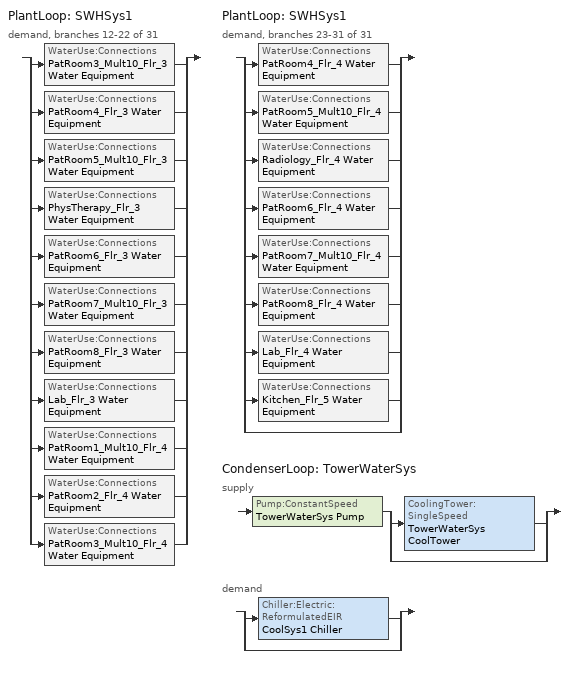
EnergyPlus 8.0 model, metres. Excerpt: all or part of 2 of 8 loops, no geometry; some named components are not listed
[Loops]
PlantLoop 'SWHSys1'
 demand, branches 12-22 of 31: split
  | WaterUse:Connections 'PatRoom3_Mult10_Flr_3 Water Equipment'
  | WaterUse:Connections 'PatRoom4_Flr_3 Water Equipment'
  | WaterUse:Connections 'PatRoom5_Mult10_Flr_3 Water Equipment'
  | WaterUse:Connections 'PhysTherapy_Flr_3 Water Equipment'
  | WaterUse:Connections 'PatRoom6_Flr_3 Water Equipment'
  | WaterUse:Connections 'PatRoom7_Mult10_Flr_3 Water Equipment'
  | WaterUse:Connections 'PatRoom8_Flr_3 Water Equipment'
  | WaterUse:Connections 'Lab_Flr_3 Water Equipment'
  | WaterUse:Connections 'PatRoom1_Mult10_Flr_4 Water Equipment'
  | WaterUse:Connections 'PatRoom2_Flr_4 Water Equipment'
  | WaterUse:Connections 'PatRoom3_Mult10_Flr_4 Water Equipment'
PlantLoop 'SWHSys1'
 demand, branches 23-31 of 31: split
  | WaterUse:Connections 'PatRoom4_Flr_4 Water Equipment'
  | WaterUse:Connections 'PatRoom5_Mult10_Flr_4 Water Equipment'
  | WaterUse:Connections 'Radiology_Flr_4 Water Equipment'
  | WaterUse:Connections 'PatRoom6_Flr_4 Water Equipment'
  | WaterUse:Connections 'PatRoom7_Mult10_Flr_4 Water Equipment'
  | WaterUse:Connections 'PatRoom8_Flr_4 Water Equipment'
  | WaterUse:Connections 'Lab_Flr_4 Water Equipment'
  | WaterUse:Connections 'Kitchen_Flr_5 Water Equipment'
  | bypass
CondenserLoop 'TowerWaterSys'
 supply: Pump:ConstantSpeed 'TowerWaterSys Pump' > split
  | CoolingTower:SingleSpeed 'TowerWaterSys CoolTower'
  | bypass
 demand: split
  | Chiller:Electric:ReformulatedEIR 'CoolSys1 Chiller'
  | bypass
[CoolingTower:SingleSpeed]
TowerWaterSys CoolTower: Design Water Flow Rate {m3/s}=AUTOSIZE; Design Air Flow Rate {m3/s}=AUTOSIZE; Fan Power at Design Air Flow Rate {W}=AUTOSIZE; U-Factor Times Area Value at Design Air Flow Rate {W/K}=AUTOSIZE; Air Flow Rate in Free Convection Regime {m3/s}=AUTOSIZE; U-Factor Times Area Value at Free Convection Air Flow Rate {W/K}=AUTOSIZE; Performance Input Method=UFactorTimesAreaAndDesignWaterFlowRate; Evaporation Loss Mode=SaturatedExit; Drift Loss Percent {percent}=0.008; Blowdown Calculation Mode=ConcentrationRatio; Blowdown Concentration Ratio=3; Capacity Control=FanCycling; Sizing Factor=1
[Pump:ConstantSpeed]
TowerWaterSys Pump: Rated Flow Rate {m3/s}=AUTOSIZE; Rated Pump Head {Pa}=179352; Rated Power Consumption {W}=AUTOSIZE; Motor Efficiency=0.87; Fraction of Motor Inefficiencies to Fluid Stream=0; Pump Control Type=Intermittent
[Sizing:Plant]
TowerWaterSys: Loop Type=CONDENSER; Design Loop Exit Temperature {C}=29.4; Loop Design Temperature Difference {deltaC}=5.6
[CondenserEquipmentOperationSchemes]
TowerWaterSys Loop Operation Scheme List: Control Scheme 1=TowerWaterSys Operation Scheme; Control Scheme 1 Schedule=PlantOnSched
[CondenserEquipmentList]
TowerWaterSys Equipment List: TowerWaterSys CoolTower
[PlantEquipmentOperation:CoolingLoad]
TowerWaterSys Operation Scheme: Load Range 1 Lower Limit {W}=0; Load Range 1 Upper Limit {W}=1000000000000; Range 1 Equipment List=TowerWaterSys Equipment List
[CondenserLoop]
TowerWaterSys: Fluid Type=Water; Condenser Equipment Operation Scheme=TowerWaterSys Loop Operation Scheme List; Maximum Loop Temperature {C}=80; Minimum Loop Temperature {C}=5; Maximum Loop Flow Rate {m3/s}=AUTOSIZE; Minimum Loop Flow Rate {m3/s}=0; Condenser Loop Volume {m3}=AUTOSIZE; Load Distribution Scheme=Sequential
[SetpointManager:FollowOutdoorAirTemperature]
MyCondenserControl: Control Variable=Temperature; Reference Temperature Type=OutdoorAirWetBulb; Offset Temperature Difference {deltaC}=0; Maximum Setpoint Temperature {C}=80; Minimum Setpoint Temperature {C}=5; Setpoint Node or NodeList=TowerWaterSys Supply Outlet Node
[WaterUse:Equipment] Target Temperature Schedule=Water Equipment Temp Sched; Hot Water Supply Temperature Schedule=Water Equipment Hot Supply Temp Sched; Sensible Fraction Schedule=Water Equipment Sensible fract sched; Latent Fraction Schedule=Water Equipment Latent fract sched
Name | Peak Flow Rate {m3/s} | Flow Rate Fraction Schedule | Zone
Kitchen_Flr_5 Water Equipment | 0.0001577 | BLDG_SWH_EXTD_SCH | Kitchen_Flr_5
Lab_Flr_3 Water Equipment | 2.1111e-06 | BLDG_SWH_SCH | Lab_Flr_3
Lab_Flr_4 Water Equipment | 2.1111e-06 | BLDG_SWH_SCH | Lab_Flr_4
PatRoom1_Mult10_Flr_4 Water Equipment | 1.0556e-06 | BLDG_SWH_EXTD_SCH | PatRoom1_Mult10_Flr_4
PatRoom2_Flr_4 Water Equipment | 1.0556e-06 | BLDG_SWH_EXTD_SCH | PatRoom2_Flr_4
PatRoom3_Mult10_Flr_3 Water Equipment | 1.0556e-06 | BLDG_SWH_EXTD_SCH | PatRoom3_Mult10_Flr_3
PatRoom3_Mult10_Flr_4 Water Equipment | 1.0556e-06 | BLDG_SWH_EXTD_SCH | PatRoom3_Mult10_Flr_4
PatRoom4_Flr_3 Water Equipment | 1.0556e-06 | BLDG_SWH_EXTD_SCH | PatRoom4_Flr_3
PatRoom4_Flr_4 Water Equipment | 1.0556e-06 | BLDG_SWH_EXTD_SCH | PatRoom4_Flr_4
PatRoom5_Mult10_Flr_3 Water Equipment | 1.0556e-06 | BLDG_SWH_EXTD_SCH | PatRoom5_Mult10_Flr_3
PatRoom5_Mult10_Flr_4 Water Equipment | 1.0556e-06 | BLDG_SWH_EXTD_SCH | PatRoom5_Mult10_Flr_4
PatRoom6_Flr_3 Water Equipment | 1.0556e-06 | BLDG_SWH_EXTD_SCH | PatRoom6_Flr_3
PatRoom6_Flr_4 Water Equipment | 1.0556e-06 | BLDG_SWH_EXTD_SCH | PatRoom6_Flr_4
PatRoom7_Mult10_Flr_3 Water Equipment | 1.0556e-06 | BLDG_SWH_EXTD_SCH | PatRoom7_Mult10_Flr_3
PatRoom7_Mult10_Flr_4 Water Equipment | 1.0556e-06 | BLDG_SWH_EXTD_SCH | PatRoom7_Mult10_Flr_4
PatRoom8_Flr_3 Water Equipment | 1.0556e-06 | BLDG_SWH_EXTD_SCH | PatRoom8_Flr_3
PatRoom8_Flr_4 Water Equipment | 1.0556e-06 | BLDG_SWH_EXTD_SCH | PatRoom8_Flr_4
PhysTherapy_Flr_3 Water Equipment | 1.0556e-06 | BLDG_SWH_SCH | PhysTherapy_Flr_3
Radiology_Flr_4 Water Equipment | 1.0556e-06 | BLDG_SWH_EXTD_SCH | Radiology_Flr_4
[WaterUse:Connections]
Name | Water Use Equipment 1
Kitchen_Flr_5 Water Equipment | Kitchen_Flr_5 Water Equipment
Lab_Flr_3 Water Equipment | Lab_Flr_3 Water Equipment
Lab_Flr_4 Water Equipment | Lab_Flr_4 Water Equipment
PatRoom1_Mult10_Flr_4 Water Equipment | PatRoom1_Mult10_Flr_4 Water Equipment
PatRoom2_Flr_4 Water Equipment | PatRoom2_Flr_4 Water Equipment
PatRoom3_Mult10_Flr_3 Water Equipment | PatRoom3_Mult10_Flr_3 Water Equipment
PatRoom3_Mult10_Flr_4 Water Equipment | PatRoom3_Mult10_Flr_4 Water Equipment
PatRoom4_Flr_3 Water Equipment | PatRoom4_Flr_3 Water Equipment
PatRoom4_Flr_4 Water Equipment | PatRoom4_Flr_4 Water Equipment
PatRoom5_Mult10_Flr_3 Water Equipment | PatRoom5_Mult10_Flr_3 Water Equipment
PatRoom5_Mult10_Flr_4 Water Equipment | PatRoom5_Mult10_Flr_4 Water Equipment
PatRoom6_Flr_3 Water Equipment | PatRoom6_Flr_3 Water Equipment
PatRoom6_Flr_4 Water Equipment | PatRoom6_Flr_4 Water Equipment
PatRoom7_Mult10_Flr_3 Water Equipment | PatRoom7_Mult10_Flr_3 Water Equipment
PatRoom7_Mult10_Flr_4 Water Equipment | PatRoom7_Mult10_Flr_4 Water Equipment
PatRoom8_Flr_3 Water Equipment | PatRoom8_Flr_3 Water Equipment
PatRoom8_Flr_4 Water Equipment | PatRoom8_Flr_4 Water Equipment
PhysTherapy_Flr_3 Water Equipment | PhysTherapy_Flr_3 Water Equipment
Radiology_Flr_4 Water Equipment | Radiology_Flr_4 Water Equipment
[Schedule:Compact]
PlantOnSched: Through: 12/31, For: AllDays, Until: 24:00, 1
BLDG_SWH_EXTD_SCH: Through: 12/31, For: Weekdays SummerDesignDay, Until: 07:00, 0.3, Until: 08:00, 0.5, Until: 09:00, 0.58, Until: 10:00, 0.66, Until: 11:00, 0.78, Until: 12:00, 0.82, Until: 13:00, 0.71, Until: 14:00, 0.82, Until: 15:00, 0.78, Until: 16:00, 0.74, Until: 17:00, 0.63, Until: 18:00, 0.41, Until: 21:00, 0.35, Until: 24:00, 0.3, For: AllOtherDays, Until: 08:00, 0.3, Until: 09:00, 0.4, Until: 10:00, 0.5, Until: 17:00, 0.6, Until: 18:00, 0.5, Until: 24:00, 0.3
BLDG_SWH_SCH: Through: 12/31, For: Weekdays SummerDesignDay, Until: 07:00, 0.01, Until: 08:00, 0.17, Until: 09:00, 0.58, Until: 10:00, 0.66, Until: 11:00, 0.78, Until: 12:00, 0.82, Until: 13:00, 0.71, Until: 14:00, 0.82, Until: 15:00, 0.78, Until: 16:00, 0.74, Until: 17:00, 0.63, Until: 18:00, 0.41, Until: 21:00, 0.18, Until: 22:00, 0.1, Until: 24:00, 0.01, For: Saturday WinterDesignDay, Until: 08:00, 0.01, Until: 09:00, 0.2, Until: 10:00, 0.28, Until: 12:00, 0.3, Until: 14:00, 0.24, Until: 17:00, 0.23, Until: 18:00, 0.1, Until: 24:00, 0.01, For: Sunday Holidays AllOtherDays, Until: 24:00, 0.01
Water Equipment Hot Supply Temp Sched; Water Equipment Temp Sched: Through: 12/31, For: AllDays, Until: 24:00, 49
Water Equipment Latent fract sched: Through: 12/31, For: AllDays, Until: 24:00, 0.05
Water Equipment Sensible fract sched: Through: 12/31, For: AllDays, Until: 24:00, 0.2
